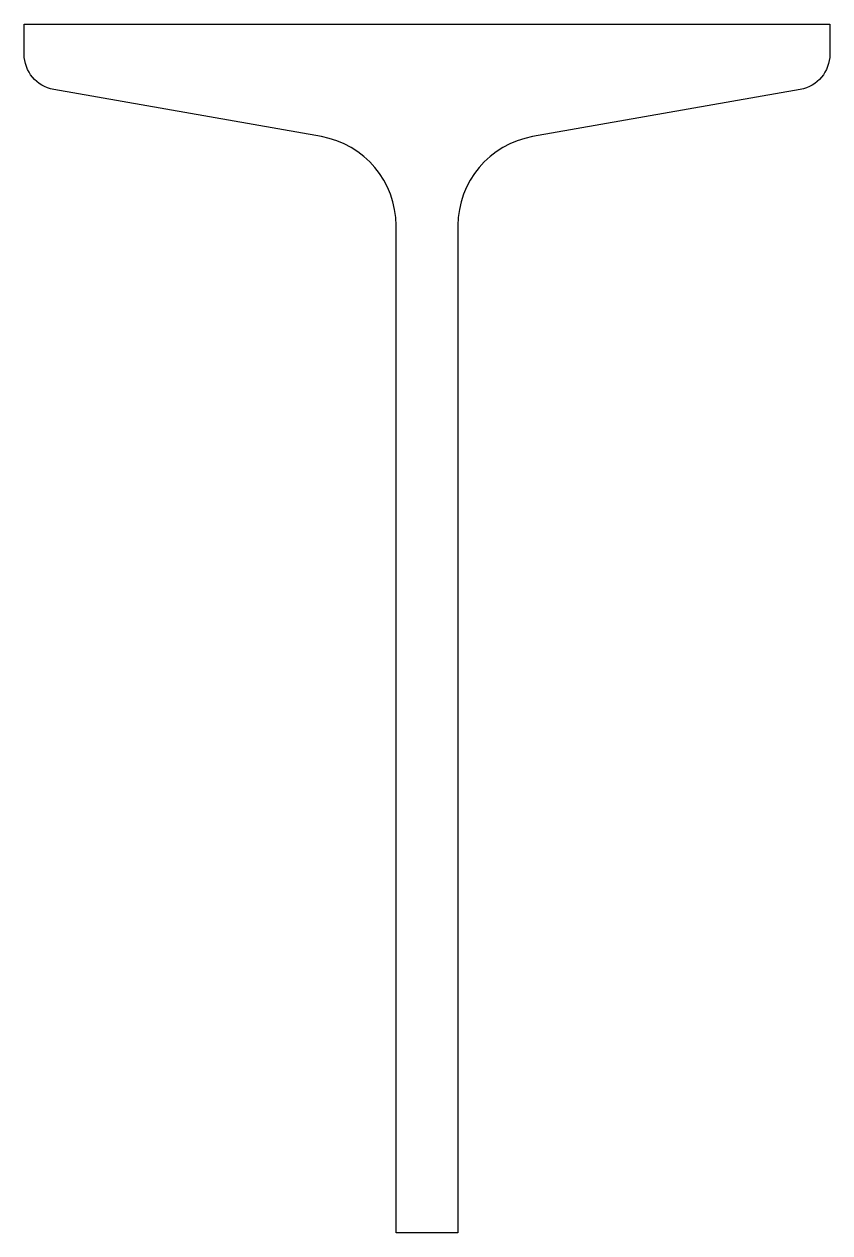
# Model space of a CAD drawing. Header units: inches. Extents: x -3 to 3, y -4.5 to 4.5.
import ezdxf

# ---------------------------------------------------------------- set-up
doc = ezdxf.new("R2010")
doc.units = ezdxf.units.IN
doc.layers.add('steel', color=7, linetype='Continuous')

msp = doc.modelspace()

# ---------------------------------------------------------------- linework, layer by layer
at = {"layer": 'steel'}
msp.add_lwpolyline([(3, 4.2766, -0.36397), (2.78, 4.0144), (0.7868, 3.6629, 0.36397), (0.2305, 3), (0.2305, -4.5), (-0.2305, -4.5), (-0.2305, 3, 0.36397), (-0.7868, 3.6629), (-2.78, 4.0144, -0.36397), (-3, 4.2766), (-3, 4.5), (3, 4.5)], format="xyb", close=True, dxfattribs=at)

doc.saveas('drawing.dxf')
